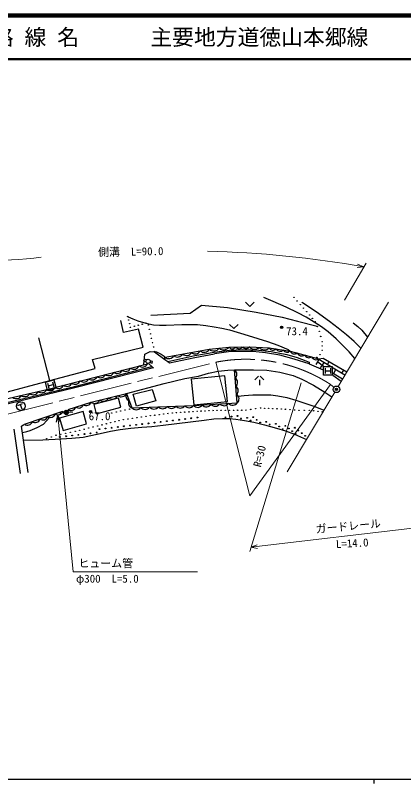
# Model space of a CAD drawing. Units: millimetres, scale not verified. Extents: x 40000 to 680000, y 20000 to 380000.
# Drawn here: x 185779 to 274820, y 204000 to 380000 of the extents above; entities that cross this region are included whole.
import ezdxf
from ezdxf.enums import TextEntityAlignment as Align

# ---------------------------------------------------------------- set-up
doc = ezdxf.new("R2010")
doc.units = ezdxf.units.MM
doc.header["$LTSCALE"] = 1000
doc.header["$PDMODE"] = 32
doc.header["$PDSIZE"] = 500
doc.linetypes.add('CHAIN', pattern=[18.5, 12, -1.5, 3.5, -1.5])
for name, color, linetype, lineweight in [('M-BGD', 7, 'Continuous', 25), ('M-BMK', 2, 'CHAIN', 13), ('M-BMK-HTXT', 7, 'Continuous', 13), ('M-BMK-LINE', 2, 'Continuous', 13), ('M-BMK-SRVR', 3, 'Continuous', 25), ('M-STR-STRC', 7, 'Continuous', 25), ('M-TTL', 2, 'Continuous', 140), ('M-TTL-BAND', 7, 'Continuous', 25), ('M-TTL-LINE', 7, 'Continuous', 50)]:
    doc.layers.add(name, color=color, linetype=linetype, lineweight=lineweight)
doc.layers.add('M-OTRS', color=6, linetype='Continuous')
doc.layers.add('M-TTL-TXT', color=7, linetype='Continuous')
doc.styles.add('ＭＳ ゴシック', font='')
doc.styles.get('ＭＳ ゴシック').set_extended_font_data('MS Gothic')

msp = doc.modelspace()

# ---------------------------------------------------------------- linework, layer by layer
at = {"layer": 'M-BGD'}
for p, q in [((244924, 314472), (242779, 315360)), ((225859, 311750), (228471, 313617)), ((228471, 313617), (234400, 313059)), ((238560, 314282), (239561, 313322)), ((239561, 313322), (240560, 314283)), ((247851, 313178), (244924, 314472)), ((251596, 314181), (251452, 314266)), ((254727, 312059), (251596, 314181)), ((216864, 311334), (225859, 311750)), ((234400, 313059), (241016, 312013)), ((241016, 312013), (246946, 310894)), ((250524, 311888), (247851, 313178)), ((252442, 310850), (250524, 311888)), ((257783, 309843), (254727, 312059)), ((210588, 307311), (209931, 310085)), ((211621, 310948), (212712, 310444)), ((212712, 310444), (213867, 310028)), ((213867, 310028), (215703, 309492)), ((246946, 310894), (250502, 309969)), ((250502, 309969), (255001, 308797)), ((254323, 309708), (252442, 310850)), ((259822, 308346), (257783, 309843)), ((214034, 308103), (210588, 307311)), ((215084, 304022), (214034, 308103)), ((215703, 309492), (217455, 309097)), ((217455, 309097), (218856, 309030)), ((218856, 309030), (220388, 309061)), ((220388, 309061), (223931, 309165)), ((223931, 309165), (227532, 309165)), ((227532, 309165), (229494, 308957)), ((229494, 308957), (231335, 308663)), ((231335, 308663), (233112, 308369)), ((233112, 308369), (234854, 307959)), ((234859, 309209), (235860, 308250)), ((235860, 308250), (236860, 309211)), ((255976, 308633), (254323, 309708)), ((257499, 307517), (255976, 308633)), ((261745, 306809), (259822, 308346)), ((263231, 309565), (264344, 308707)), ((264344, 308707), (265267, 307853)), ((234854, 307959), (239178, 306681)), ((239178, 306681), (243600, 305261)), ((259310, 305916), (257499, 307517)), ((263455, 305274), (261745, 306809)), ((265267, 307853), (266541, 306274)), ((193695, 296328), (191162, 306137)), ((243600, 305261), (245983, 304416)), ((260894, 304383), (259310, 305916)), ((265019, 303726), (263455, 305274)), ((203438, 301177), (215084, 304022)), ((215455, 302415), (216669, 302981)), ((216669, 302981), (218134, 302920)), ((217676, 302927), (220085, 301175)), ((218134, 302920), (219247, 302379)), ((220097, 301685), (230224, 303509)), ((226904, 302050), (231350, 302872)), ((230224, 303509), (234776, 303992)), ((231350, 302872), (234871, 303335)), ((235193, 303024), (231452, 302463)), ((234776, 303992), (239445, 304057)), ((234871, 303335), (237938, 303460)), ((240270, 302987), (235193, 303024)), ((237938, 303460), (241628, 303274)), ((239445, 304057), (243998, 303821)), ((243173, 302703), (240270, 302987)), ((241628, 303274), (244450, 302990)), ((243998, 303821), (248790, 303106)), ((244450, 302990), (247998, 302298)), ((245983, 304416), (248347, 303420)), ((248347, 303420), (248734, 303157)), ((248790, 303106), (255406, 301354)), ((262317, 302909), (260894, 304383)), ((263627, 301397), (262317, 302909)), ((204068, 299137), (203438, 301177)), ((215307, 301213), (215201, 300828)), ((215227, 300028), (215455, 302415)), ((215847, 301064), (215307, 301213)), ((219247, 302379), (219875, 301908)), ((219875, 301908), (220085, 301175)), ((220085, 301175), (220740, 300705)), ((220740, 300705), (226904, 302050)), ((221133, 300391), (226955, 301642)), ((226955, 301642), (231452, 302463)), ((246445, 302174), (243173, 302703)), ((249716, 301277), (246445, 302174)), ((247998, 302298), (250370, 301605)), ((253152, 300176), (249716, 301277)), ((250370, 301605), (252416, 300870)), ((255162, 300627), (255366, 301189)), ((255366, 301189), (255406, 301354)), ((261364, 297607), (255366, 301189)), ((255406, 301354), (256388, 301496)), ((256388, 301496), (261786, 298315)), ((192972, 294300), (216055, 300199)), ((199351, 294989), (217080, 299576)), ((217458, 299279), (199450, 294669)), ((215201, 300828), (215740, 300678)), ((217080, 299576), (216285, 300250)), ((216589, 300444), (217129, 300295)), ((217235, 300680), (216695, 300829)), ((217080, 299576), (217458, 299279)), ((217129, 300295), (217235, 300680)), ((220740, 300705), (221133, 300391)), ((252416, 300870), (253152, 300544)), ((253152, 300544), (253152, 300176)), ((253152, 300176), (256352, 298809)), ((254729, 300019), (255162, 300627)), ((255162, 300627), (256441, 299656)), ((255743, 299235), (256201, 299838)), ((256211, 299831), (256587, 300460)), ((257339, 300011), (257744, 300697)), ((193695, 296328), (204068, 299137)), ((233834, 297454), (226066, 296630)), ((227782, 297356), (230101, 298045)), ((230101, 298045), (232325, 298472)), ((232325, 298472), (234517, 298735)), ((234458, 291567), (233834, 297454)), ((234517, 298735), (236037, 298759)), ((236037, 298759), (240370, 298822)), ((236682, 291253), (236037, 298759)), ((240370, 298822), (243437, 298702)), ((243437, 298702), (246432, 298255)), ((246432, 298255), (249458, 297480)), ((249458, 297480), (251504, 296623)), ((260788, 296644), (258538, 298023)), ((258602, 297584), (260529, 296209)), ((258713, 297915), (259274, 298855)), ((260677, 298017), (261093, 298723)), ((173710, 291069), (193695, 296328)), ((211275, 293389), (219942, 295686)), ((219942, 295686), (224643, 296797)), ((224643, 296797), (227782, 297356)), ((226066, 296630), (226690, 290743)), ((241532, 297309), (240732, 296509)), ((241732, 296509), (241733, 295309)), ((241932, 297310), (242733, 296510)), ((251504, 296623), (254150, 295282)), ((179350, 291139), (192972, 294300)), ((182107, 290934), (199351, 294989)), ((199450, 294669), (182212, 290541)), ((212821, 293225), (217138, 294328)), ((217138, 294328), (218004, 291659)), ((254150, 295282), (256776, 293716)), ((203131, 291386), (211275, 293389)), ((209426, 292338), (203741, 290864)), ((209975, 290223), (209426, 292338)), ((211275, 293389), (212476, 290115)), ((213556, 290478), (212821, 293225)), ((236897, 292753), (238219, 292938)), ((238219, 292938), (240214, 293103)), ((240214, 293103), (242340, 293105)), ((242340, 293105), (244336, 293074)), ((244336, 293074), (245941, 292827)), ((245941, 292827), (248064, 292431)), ((248064, 292431), (250125, 291877)), ((256776, 293716), (258375, 292605)), ((186317, 290660), (187437, 291091)), ((186877, 290876), (187266, 289868)), ((197875, 289697), (203131, 291386)), ((203741, 290864), (204290, 288749)), ((212476, 290115), (226635, 290644)), ((218004, 291659), (213556, 290478)), ((226635, 290644), (236682, 291253)), ((226690, 290743), (234458, 291567)), ((250125, 291877), (252416, 291094)), ((252416, 291094), (254444, 290376)), ((187895, 286334), (196678, 289296)), ((201335, 289245), (195939, 287736)), ((196969, 288952), (195986, 288767)), ((197958, 289097), (198953, 289203)), ((202120, 286437), (201335, 289245)), ((204290, 288749), (209975, 290223)), ((254444, 290376), (256538, 289530)), ((192200, 286354), (193648, 287898)), ((195221, 286799), (195492, 288333)), ((195492, 288333), (196057, 286881)), ((195939, 287736), (196724, 284928)), ((219685, 286146), (229080, 287300)), ((229080, 287300), (231269, 287535)), ((231269, 287535), (233302, 287654)), ((233302, 287654), (234903, 287634)), ((234903, 287634), (236356, 287518)), ((236356, 287518), (238336, 287225)), ((238336, 287225), (240459, 286800)), ((185459, 285186), (186878, 275048)), ((187206, 285876), (187716, 286285)), ((188718, 275305), (187206, 285876)), ((189203, 284933), (190784, 285597)), ((190784, 285597), (192200, 286354)), ((196724, 284928), (202120, 286437)), ((207572, 284736), (209840, 285146)), ((209840, 285146), (212223, 285442)), ((212223, 285442), (214777, 285650)), ((214777, 285650), (217104, 285834)), ((217104, 285834), (219685, 286146)), ((240459, 286800), (242939, 286213)), ((242939, 286213), (245638, 285466)), ((245638, 285466), (247710, 284817)), ((187412, 284432), (188391, 284646)), ((188391, 284646), (189203, 284933)), ((198713, 283139), (201300, 283409)), ((201300, 283409), (203084, 283715)), ((203084, 283715), (205231, 284199)), ((205231, 284199), (207572, 284736)), ((247710, 284817), (249777, 284060)), ((249777, 284060), (252524, 282811)), ((187662, 282705), (192062, 282797)), ((192062, 282797), (196314, 282985)), ((196314, 282985), (198713, 283139))]:
    msp.add_line(p, q, dxfattribs=at)
for centre, radius in [((249656, 315379), 50), ((250395, 314561), 50), ((251135, 313743), 50), ((251874, 312925), 50), ((252614, 312107), 50), ((211566, 311011), 50), ((211771, 310193), 50), ((253253, 311336), 50), ((253893, 310564), 50), ((254532, 309793), 50), ((211976, 309376), 50), ((212181, 308558), 50), ((213075, 308789), 50), ((213970, 309019), 50), ((214864, 309250), 50), ((215758, 309481), 50), ((216270, 309072), 50), ((216509, 308059), 50), ((246830, 308548), 250), ((246830, 308548), 200), ((246830, 308548), 150), ((246830, 308548), 100), ((246830, 308548), 50), ((246830, 308548), 10), ((255012, 308715), 50), ((216748, 307045), 50), ((255492, 307637), 50), ((255813, 306440), 50), ((216988, 306032), 50), ((217227, 305018), 50), ((256133, 305242), 50), ((217466, 304005), 50), ((217706, 302991), 50), ((256134, 304244), 50), ((256135, 303245), 50), ((216218, 300754), 480), ((254917, 301627), 50), ((255636, 302281), 50), ((259405, 294328), 31.3), ((259405, 294328), 25), ((259405, 294328), 18.8), ((259405, 294328), 12.5), ((259405, 294328), 6.3), ((187021, 290502), 1000), ((197461, 289045), 500), ((197461, 289045), 440), ((197461, 289045), 380), ((197461, 289045), 320), ((197461, 289045), 260), ((197461, 289045), 200), ((197461, 289045), 140), ((197461, 289045), 80), ((197461, 289045), 20), ((203028, 289224), 250), ((203028, 289224), 200), ((203028, 289224), 150), ((203028, 289224), 100), ((203028, 289224), 50), ((203028, 289224), 10), ((207894, 288910), 50), ((208912, 289130), 50), ((209930, 289351), 50), ((210949, 289571), 50), ((211967, 289792), 50), ((219768, 288664), 50), ((220774, 288792), 50), ((221780, 288921), 50), ((222728, 288982), 50), ((223677, 289043), 50), ((224625, 289104), 50), ((225573, 289165), 50), ((226521, 289226), 50), ((227470, 289287), 50), ((228380, 289336), 50), ((229291, 289384), 50), ((230201, 289433), 50), ((231111, 289481), 50), ((232022, 289530), 50), ((232969, 289534), 50), ((233916, 289537), 50), ((234863, 289540), 50), ((235811, 289544), 50), ((236758, 289547), 50), ((237705, 289551), 50), ((238652, 289554), 50), ((239770, 289715), 50), ((240888, 289875), 50), ((242006, 290036), 50), ((242924, 289997), 50), ((243843, 289957), 50), ((244812, 289913), 50), ((245782, 289868), 50), ((246752, 289824), 50), ((247721, 289779), 50), ((248760, 289695), 50), ((249800, 289611), 50), ((250839, 289526), 50), ((252015, 289527), 50), ((253190, 289528), 50), ((254178, 289410), 50), ((255167, 289291), 50), ((256155, 289173), 50), ((208595, 286910), 50), ((209569, 287150), 50), ((210543, 287391), 50), ((211577, 287539), 50), ((212612, 287686), 50), ((213646, 287834), 50), ((214680, 287982), 50), ((215715, 288130), 50), ((216749, 288278), 50), ((217755, 288407), 50), ((218762, 288535), 50), ((219098, 286865), 100), ((220503, 287032), 100), ((221908, 287198), 100), ((223312, 287365), 100), ((224717, 287531), 100), ((226122, 287697), 100), ((227527, 287864), 100), ((233931, 287911), 100), ((235336, 288077), 100), ((236741, 288243), 100), ((237526, 287624), 100), ((238931, 287791), 100), ((239717, 287172), 100), ((240336, 287957), 100), ((241121, 287338), 100), ((243312, 286885), 100), ((201558, 285199), 50), ((202586, 285447), 50), ((203615, 285694), 50), ((204644, 285941), 50), ((205051, 285201), 100), ((205672, 286189), 50), ((206455, 285367), 100), ((206646, 286429), 50), ((207620, 286670), 50), ((207860, 285534), 100), ((209265, 285700), 100), ((210670, 285867), 100), ((212074, 286033), 100), ((213479, 286200), 100), ((214884, 286366), 100), ((216289, 286532), 100), ((217693, 286699), 100), ((241907, 286719), 100), ((244097, 286266), 100), ((245502, 286433), 100), ((246288, 285813), 100), ((247073, 285194), 100), ((247692, 285980), 100), ((248478, 285361), 100), ((249883, 285527), 100), ((194031, 283422), 50), ((195109, 283822), 50), ((196003, 283417), 100), ((196206, 284043), 50), ((197304, 284263), 50), ((197408, 283583), 100), ((198402, 284484), 50), ((198813, 283750), 100), ((199500, 284704), 50), ((200217, 283916), 100), ((200529, 284952), 50), ((201622, 284082), 100), ((203027, 284249), 100), ((204431, 284415), 100), ((249264, 284742), 100), ((250049, 284122), 100), ((250668, 284908), 100), ((251454, 284289), 100), ((252239, 283670), 100), ((192953, 283022), 50)]:
    msp.add_circle(centre, radius, dxfattribs=at)
for centre, radius, start, end in [((225017, 303393), 1309, 228.36702, 332.05185), ((227042, 303757), 1309, 228.36702, 332.05185), ((229068, 304122), 1309, 228.36702, 332.05185), ((231250, 304683), 1559, 228.83961, 323.2702), ((233526, 304924), 1559, 228.83961, 323.2702), ((235546, 304586), 973, 217.66763, 323.92784), ((237102, 304608), 973, 217.66763, 323.92784), ((238659, 304630), 973, 217.66763, 323.92784), ((240638, 305045), 1548, 219.64406, 314.42216), ((242914, 304927), 1548, 219.64406, 314.42216), ((244886, 304301), 1009, 208.38503, 314.64523), ((246483, 304062), 1009, 208.38503, 314.64523), ((248080, 303824), 1009, 208.38503, 314.64523), ((249781, 303507), 1069, 202.03967, 308.2999), ((220966, 302663), 1309, 228.36702, 332.05185), ((222992, 303028), 1309, 228.36702, 332.05185), ((251435, 303069), 1069, 202.03967, 308.2999), ((253089, 302631), 1069, 202.03967, 308.2999), ((254743, 302193), 1069, 202.03967, 308.2999), ((211062, 299691), 1241, 231.20444, 337.46463), ((212986, 300183), 1241, 231.20444, 337.46463), ((214909, 300674), 1241, 231.20444, 337.46463), ((205291, 298217), 1241, 231.20444, 337.46463), ((207215, 298708), 1241, 231.20444, 337.46463), ((209138, 299200), 1241, 231.20444, 337.46463), ((235414, 297761), 1177, 311.7803, 58.04053), ((197597, 296250), 1241, 231.20444, 337.46463), ((199520, 296742), 1241, 231.20444, 337.46463), ((201444, 297233), 1241, 231.20444, 337.46463), ((203368, 297725), 1241, 231.20444, 337.46463), ((235576, 295884), 1177, 311.7803, 58.04053), ((191830, 294804), 1249, 229.93616, 336.19636), ((193750, 295267), 1241, 231.20444, 337.46463), ((195673, 295759), 1241, 231.20444, 337.46463), ((235737, 294007), 1177, 311.7803, 58.04053), ((185992, 293449), 1249, 229.93616, 336.19636), ((187938, 293901), 1249, 229.93616, 336.19636), ((189884, 294352), 1249, 229.93616, 336.19636), ((205982, 292961), 1349, 232.81107, 334.82395), ((208018, 293462), 1349, 232.81107, 334.82395), ((210054, 293963), 1349, 232.81107, 334.82395), ((212189, 292796), 1090, 147.01102, 253.27122), ((235898, 292131), 1177, 311.7803, 58.04053), ((200292, 291198), 1150, 234.68893, 340.94914), ((202044, 291761), 1150, 234.68893, 340.94914), ((203946, 292460), 1349, 232.81107, 334.82395), ((212789, 291159), 1090, 147.01102, 253.27122), ((219526, 291153), 1274, 219.5432, 324.73192), ((221549, 291229), 1274, 219.5432, 324.73192), ((223572, 291304), 1274, 219.5432, 324.73192), ((225594, 291380), 1274, 219.5432, 324.73192), ((227593, 291466), 1263, 220.62917, 326.30761), ((229603, 291588), 1263, 220.62917, 326.30761), ((231612, 291710), 1263, 220.62917, 326.30761), ((233622, 291832), 1263, 220.62917, 326.30761), ((235631, 291954), 1263, 220.62917, 326.30761), ((193821, 289066), 1159, 235.50687, 341.76707), ((195577, 289659), 1159, 235.50687, 341.76707), ((198540, 290635), 1150, 234.68893, 340.94914), ((213458, 290927), 1274, 219.5432, 324.73192), ((215481, 291002), 1274, 219.5432, 324.73192), ((217503, 291078), 1274, 219.5432, 324.73192), ((188551, 287289), 1159, 235.50687, 341.76707), ((190308, 287882), 1159, 235.50687, 341.76707), ((192064, 288474), 1159, 235.50687, 341.76707)]:
    msp.add_arc(centre, radius, start, end, dxfattribs=at)
at = {"layer": 'M-BMK'}
for p, q in [((182740, 288372), (231717, 300539)), ((258043, 295453), (258826, 294806))]:
    msp.add_line(p, q, dxfattribs=at)
msp.add_arc((238633, 265661), 35557, 56.91409, 101.21503, dxfattribs=at)
at = {"layer": 'M-BMK-HTXT'}
for p, q in [((266221, 323270), (261266, 314738)), ((265691, 322421), (264149, 322203)), ((264260, 323036), (265691, 322421)), ((231717, 300539), (239543, 269933)), ((251319, 295781), (239572, 257174)), ((239543, 269933), (258043, 295453)), ((195492, 288333), (199012, 252506)), ((239807, 258146), (283914, 263400)), ((239807, 258146), (241263, 258700)), ((241339, 257864), (239807, 258146)), ((199012, 252506), (227570, 252529))]:
    msp.add_line(p, q, dxfattribs=at)
for centre, radius, start, end in [((223601, 80193), 245858, 80.14261, 88.54117), ((163879, 598613), 275450, 270.10841, 275.79971)]:
    msp.add_arc(centre, radius, start, end, dxfattribs=at)
at = {"layer": 'M-BMK-LINE'}
for p, q in [((271326, 314283), (259790, 294972)), ((259020, 293684), (248097, 275399))]:
    msp.add_line(p, q, dxfattribs=at)
at = {"layer": 'M-BMK-SRVR'}
msp.add_circle((259405, 294328), 750, dxfattribs=at)
at = {"layer": 'M-OTRS'}
msp.add_point((259405, 294329), dxfattribs=at)
at = {"layer": 'M-STR-STRC'}
for p, q in [((256418, 299591), (258418, 299592)), ((256419, 297590), (256418, 299591)), ((258418, 299592), (258420, 297592)), ((258420, 297592), (256419, 297590)), ((256818, 299191), (256819, 297991)), ((256819, 298591), (258019, 298592)), ((258018, 299192), (258019, 297992)), ((192657, 296000), (194586, 296528)), ((193185, 294071), (192657, 296000)), ((193148, 295720), (193465, 294562)), ((194306, 296037), (194623, 294879)), ((194586, 296528), (195114, 294599)), ((195114, 294599), (193185, 294071)), ((193307, 295141), (194465, 295458))]:
    msp.add_line(p, q, dxfattribs=at)
at = {"layer": 'M-TTL'}
msp.add_line((680000, 380000), (40000, 380000), dxfattribs=at)
at = {"layer": 'M-TTL-BAND'}
for p, q in [((40000, 205000), (579000, 205000)), ((268000, 205000), (268000, 204000))]:
    msp.add_line(p, q, dxfattribs=at)
at = {"layer": 'M-TTL-LINE'}
msp.add_line((40000, 370000), (680000, 370000), dxfattribs=at)

# ---------------------------------------------------------------- texts
at = {"layer": 'M-BGD', "style": 'ＭＳ ゴシック'}
for s, p in [('73.4', (247865, 306175)), ('67.0', (202603, 286712))]:
    msp.add_text(s, height=1833, dxfattribs=at).set_placement(p, align=Align.BOTTOM_LEFT)
msp.add_text('R=30', height=1833, rotation=76, dxfattribs=at).set_placement((242601, 276232), align=Align.BOTTOM_LEFT)
at = {"layer": 'M-BMK-HTXT', "style": 'ＭＳ ゴシック'}
for s, rotation, p in [('側溝\u3000L=90.0', 1, (204780, 324289)), ('ガードレール', 5.2, (254776, 260841)), ('L=14.0', 3.2, (259367, 257406))]:
    msp.add_text(s, height=1833, rotation=rotation, dxfattribs=at).set_placement(p, align=Align.BOTTOM_LEFT)
for s, p in [('ヒューム管', (200262, 253007)), ('φ300\u3000L=5.0', (199689, 249484))]:
    msp.add_text(s, height=1833, dxfattribs=at).set_placement(p, align=Align.BOTTOM_LEFT)
at = {"layer": 'M-TTL-TXT', "style": 'ＭＳ ゴシック'}
for s, p in [('路 線 名', (180380, 375000)), ('主要地方道徳山本郷線', (216734, 375000))]:
    msp.add_text(s, height=3666, dxfattribs=at).set_placement(p, align=Align.MIDDLE_LEFT)

doc.saveas('drawing.dxf')
